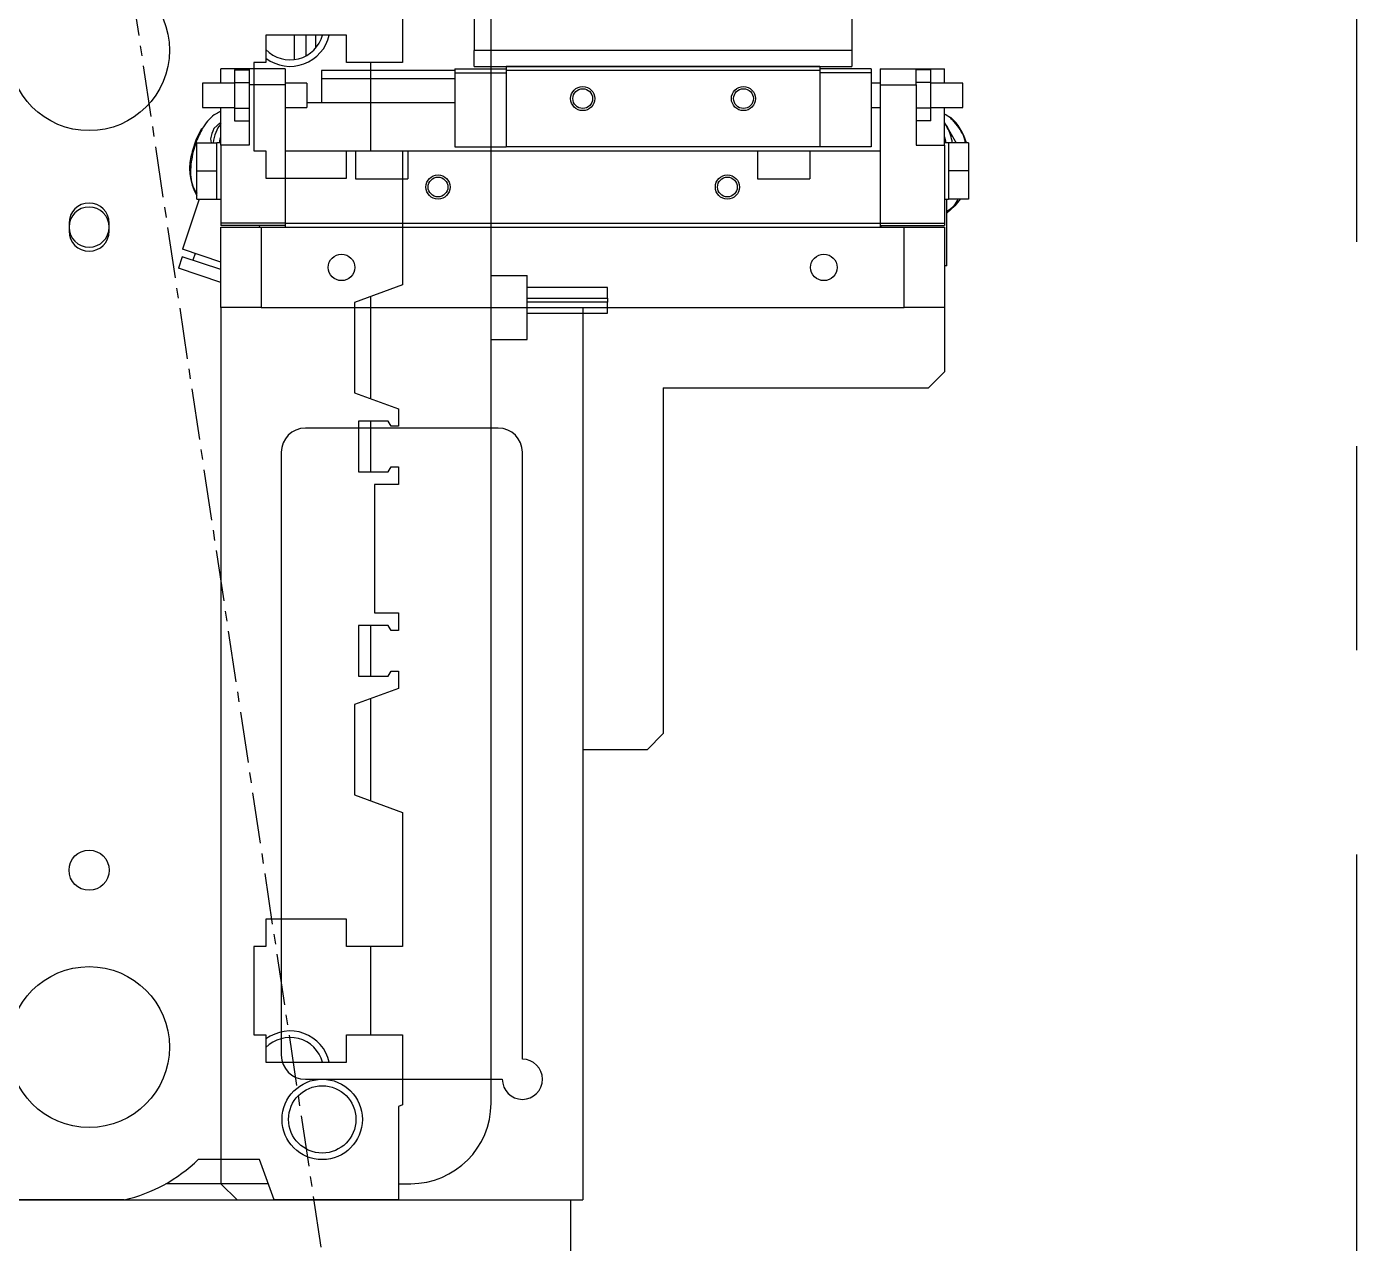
# Model space of a CAD drawing. Extents: x 500 to 100500, y -14500 to 21140.
# Drawn here: x 8303.8 to 8469.2, y -3309.1 to -3157.8 of the extents above; entities that cross this region are included whole.
import ezdxf

# ---------------------------------------------------------------- set-up
doc = ezdxf.new("R2010")
doc.units = 0
doc.linetypes.add('CENTER', pattern=[10.16, 6.35, -1.27, 1.27, -1.27])
doc.linetypes.add('SLD-Solid', pattern=[0])
doc.layers.get('0').update_dxf_attribs({"linetype": 'CONTINUOUS'})
doc.layers.add('Center', color=1, linetype='CENTER')
doc.layers.add('M06SMMF-001B', color=7, linetype='CONTINUOUS')
doc.layers.add('MODEL', color=7, linetype='SLD-Solid', lineweight=15)

# ---------------------------------------------------------------- blocks, each defined once
blk = doc.blocks.new('KCA$Cef715743')
at = {"layer": 'MODEL', "color": 1}
for p, q in [((1570, 313), (1450, 313)), ((1570, 288), (1570, 313))]:
    blk.add_line(p, q, dxfattribs=at)
blk = doc.blocks.new('LP R')
at = {"color": 2}
for p, q in [((16923.69, -93832.04), (17043.69, -93832.04)), ((17043.69, -93832.04), (17043.69, -93857.04))]:
    blk.add_line(p, q, dxfattribs=at)
blk = doc.blocks.new('SP R')
at = {"color": 3}
for p, q in [((18461.34, -97580.31), (18461.34, -97586.31)), ((18508.34, -97580.31), (18508.34, -97586.31)), ((18508.34, -97586.31), (18461.34, -97586.31)), ((18461.34, -97588.31), (18461.34, -97586.31)), ((18508.34, -97586.31), (18508.34, -97588.31)), ((18433.34, -97588.61), (18429.84, -97588.61)), ((18429.84, -97590.41), (18429.84, -97588.61)), ((18431.54, -97588.73), (18431.54, -97590.32)), ((18431.54, -97588.73), (18433.34, -97588.73)), ((18433.34, -97588.61), (18433.34, -97590.61)), ((18437.84, -97588.61), (18433.34, -97588.61)), ((18437.84, -97588.61), (18437.84, -97590.61)), ((18458.94, -97588.81), (18442.34, -97588.81)), ((18442.34, -97588.81), (18442.34, -97589.86)), ((18458.94, -97588.61), (18458.94, -97589.11)), ((18458.94, -97588.61), (18465.34, -97588.61)), ((18458.94, -97589.11), (18458.94, -97598.31)), ((18458.94, -97589.11), (18465.34, -97589.11)), ((18461.34, -97588.31), (18508.34, -97588.31)), ((18504.34, -97588.31), (18465.34, -97588.31)), ((18465.34, -97588.31), (18465.34, -97588.81)), ((18504.34, -97588.81), (18465.34, -97588.81)), ((18465.34, -97588.81), (18465.34, -97598.31)), ((18504.34, -97588.31), (18504.34, -97588.81)), ((18510.74, -97588.61), (18504.34, -97588.61)), ((18504.34, -97588.81), (18504.34, -97598.31)), ((18510.74, -97589.11), (18504.34, -97589.11)), ((18510.74, -97588.61), (18510.74, -97589.11)), ((18510.74, -97589.11), (18510.74, -97598.31)), ((18511.84, -97588.61), (18511.84, -97590.61)), ((18511.84, -97588.61), (18516.34, -97588.61)), ((18516.34, -97590.61), (18516.34, -97588.61)), ((18516.34, -97588.61), (18519.84, -97588.61)), ((18518.14, -97588.73), (18516.34, -97588.73)), ((18518.14, -97590.32), (18518.14, -97588.73)), ((18519.84, -97590.41), (18519.84, -97588.61)), ((18431.54, -97590.41), (18427.54, -97590.41)), ((18427.54, -97590.41), (18427.54, -97593.41)), ((18431.54, -97590.32), (18431.54, -97593.49)), ((18431.54, -97590.32), (18433.34, -97590.32)), ((18437.84, -97590.61), (18433.34, -97590.61)), ((18433.34, -97590.61), (18433.34, -97598.11)), ((18440.54, -97590.41), (18437.84, -97590.41)), ((18437.84, -97590.61), (18437.84, -97598.81)), ((18440.54, -97590.41), (18440.54, -97593.41)), ((18458.94, -97589.86), (18442.34, -97589.86)), ((18442.34, -97589.86), (18442.34, -97592.81)), ((18511.84, -97590.41), (18510.74, -97590.41)), ((18511.84, -97590.61), (18511.84, -97598.81)), ((18511.84, -97590.61), (18516.34, -97590.61)), ((18518.14, -97590.32), (18516.34, -97590.32)), ((18516.34, -97590.61), (18516.34, -97598.11)), ((18518.14, -97593.49), (18518.14, -97590.32)), ((18522.14, -97590.41), (18518.14, -97590.41)), ((18522.14, -97593.41), (18522.14, -97590.41)), ((18427.54, -97593.41), (18431.54, -97593.41)), ((18429.84, -97598.11), (18429.84, -97593.41)), ((18431.54, -97593.49), (18433.34, -97593.49)), ((18431.54, -97593.49), (18431.54, -97595.08)), ((18437.84, -97593.41), (18440.54, -97593.41)), ((18440.54, -97592.81), (18458.94, -97592.81)), ((18510.74, -97593.41), (18511.84, -97593.41)), ((18518.14, -97593.49), (18516.34, -97593.49)), ((18518.14, -97593.41), (18522.14, -97593.41)), ((18518.14, -97595.08), (18518.14, -97593.49)), ((18519.84, -97598.11), (18519.84, -97593.41)), ((18429.84, -97595.26), (18428.96, -97596.04)), ((18431.54, -97595.08), (18433.34, -97595.08)), ((18518.14, -97595.08), (18516.34, -97595.08)), ((18520.2, -97595.91), (18519.84, -97595.29)), ((18426.29, -97598.86), (18426.76, -97597.43)), ((18426.76, -97597.43), (18427.45, -97595.98)), ((18428.54, -97597.31), (18428.64, -97597.81)), ((18521.2, -97597.64), (18520.2, -97595.91)), ((18426.86, -97597.46), (18426.38, -97598.89)), ((18426.84, -97601.31), (18426.84, -97597.81)), ((18426.84, -97597.81), (18429.34, -97597.81)), ((18429.84, -97597.81), (18429.34, -97597.81)), ((18429.34, -97599.56), (18429.34, -97597.81)), ((18433.34, -97598.11), (18429.84, -97598.11)), ((18429.84, -97598.11), (18429.84, -97607.81)), ((18437.84, -97598.81), (18437.84, -97607.81)), ((18437.84, -97598.81), (18446.59, -97598.81)), ((18446.59, -97598.81), (18446.59, -97602.31)), ((18446.59, -97598.81), (18453.09, -97598.81)), ((18453.09, -97598.81), (18453.09, -97602.31)), ((18453.09, -97598.81), (18496.59, -97598.81)), ((18458.94, -97598.31), (18465.34, -97598.31)), ((18504.34, -97598.31), (18465.34, -97598.31)), ((18496.59, -97598.81), (18496.59, -97602.31)), ((18496.59, -97598.81), (18503.09, -97598.81)), ((18503.09, -97598.81), (18503.09, -97602.31)), ((18503.09, -97598.81), (18511.84, -97598.81)), ((18510.74, -97598.31), (18504.34, -97598.31)), ((18511.84, -97598.81), (18511.84, -97607.81)), ((18516.34, -97598.11), (18519.84, -97598.11)), ((18520.34, -97597.81), (18519.84, -97597.81)), ((18519.84, -97598.11), (18519.84, -97607.81)), ((18522.84, -97597.81), (18520.34, -97597.81)), ((18520.34, -97597.81), (18520.34, -97599.56)), ((18522.84, -97597.81), (18522.84, -97601.31)), ((18429.34, -97601.31), (18429.34, -97599.56)), ((18520.34, -97599.56), (18520.34, -97601.31)), ((18426.84, -97601.31), (18429.34, -97601.31)), ((18426.84, -97604.81), (18426.84, -97601.31)), ((18429.34, -97603.06), (18429.34, -97601.31)), ((18446.59, -97602.31), (18453.09, -97602.31)), ((18496.59, -97602.31), (18503.09, -97602.31)), ((18522.84, -97601.31), (18520.34, -97601.31)), ((18520.34, -97601.31), (18520.34, -97603.06)), ((18522.84, -97601.31), (18522.84, -97604.81)), ((18429.34, -97604.81), (18429.34, -97603.06)), ((18520.34, -97603.06), (18520.34, -97604.81)), ((18427.15, -97604.81), (18425.06, -97611.05)), ((18426.84, -97604.81), (18429.34, -97604.81)), ((18429.34, -97604.81), (18429.84, -97604.81)), ((18519.84, -97604.81), (18520.34, -97604.81)), ((18520.14, -97613.11), (18520.14, -97604.81)), ((18522.84, -97604.81), (18520.34, -97604.81)), ((18437.84, -97607.81), (18429.84, -97607.81)), ((18429.84, -97607.81), (18429.84, -97608.11)), ((18437.84, -97608.11), (18429.84, -97608.11)), ((18429.84, -97618.31), (18429.84, -97608.31)), ((18429.84, -97608.31), (18434.84, -97608.31)), ((18434.62, -97608.31), (18434.69, -97608.11)), ((18434.84, -97608.31), (18434.84, -97618.31)), ((18434.84, -97608.31), (18514.84, -97608.31)), ((18437.84, -97607.81), (18437.84, -97608.31)), ((18437.84, -97607.81), (18511.84, -97607.81)), ((18511.84, -97607.81), (18511.84, -97608.31)), ((18511.84, -97607.81), (18519.84, -97607.81)), ((18511.84, -97608.11), (18519.84, -97608.11)), ((18511.94, -97608.11), (18511.94, -97608.31)), ((18514.84, -97618.31), (18514.84, -97608.31)), ((18514.84, -97608.31), (18519.84, -97608.31)), ((18519.84, -97607.81), (18519.84, -97608.11)), ((18519.84, -97608.31), (18519.84, -97618.31)), ((18425.02, -97611.98), (18424.54, -97613.4)), ((18429.84, -97613.59), (18425.02, -97611.98)), ((18429.84, -97612.64), (18425.06, -97611.05)), ((18426.63, -97611.57), (18426.34, -97612.42)), ((18429.84, -97615.17), (18424.54, -97613.4)), ((18520.14, -97613.11), (18519.84, -97613.11)), ((18519.89, -97614.01), (18519.84, -97614.01)), ((18519.89, -97615.51), (18519.84, -97615.51)), ((18519.89, -97615.51), (18519.89, -97614.01)), ((18434.84, -97618.31), (18429.84, -97618.31)), ((18429.84, -97618.31), (18429.84, -97727.31)), ((18434.84, -97618.31), (18514.84, -97618.31)), ((18474.84, -97618.31), (18474.84, -97673.31)), ((18474.84, -97618.31), (18474.84, -97729.31)), ((18519.84, -97618.31), (18514.84, -97618.31)), ((18519.84, -97618.31), (18519.84, -97626.31)), ((18517.84, -97628.31), (18519.84, -97626.31)), ((18484.84, -97628.31), (18517.84, -97628.31)), ((18484.84, -97628.31), (18484.84, -97671.31)), ((18464.34, -97633.31), (18440.34, -97633.31)), ((18437.34, -97636.31), (18437.34, -97711.31)), ((18467.34, -97711.81), (18467.34, -97636.31)), ((18482.84, -97673.31), (18484.84, -97671.31)), ((18482.84, -97673.31), (18474.84, -97673.31)), ((18440.34, -97714.31), (18464.84, -97714.31)), ((18429.84, -97727.31), (18431.84, -97729.31)), ((18431.84, -97729.31), (18474.84, -97729.31))]:
    blk.add_line(p, q, dxfattribs=at)
at = {"color": 3, "flags": 128}
for points in [[(18519.84, -97595.37), (18519.85, -97595.38), (18520.2, -97595.91)], [(18429.67, -97597.81), (18429.76, -97597.33), (18429.84, -97597.06)], [(18519.84, -97597.06), (18519.94, -97597.42), (18520.01, -97597.81)], [(18521.2, -97597.64), (18521.22, -97597.8), (18521.22, -97597.81)], [(18521.78, -97604.81), (18521.13, -97605.67), (18520.14, -97606.58)]]:
    blk.add_lwpolyline(points, dxfattribs=at)
at = {"color": 3}
for centre, radius in [((18474.84, -97592.31), 1.5), ((18494.84, -97592.31), 1.5), ((18474.84, -97592.31), 1.23), ((18494.84, -97592.31), 1.23), ((18456.84, -97603.31), 1.5), ((18456.84, -97603.31), 1.23), ((18492.84, -97603.31), 1.5), ((18492.84, -97603.31), 1.23), ((18444.84, -97613.31), 1.65), ((18504.84, -97613.31), 1.65)]:
    blk.add_circle(centre, radius, dxfattribs=at)
for centre, radius, start, end in [((18433.64, -97598.31), 4.8, 142.3415, 174.0208), ((18516.04, -97599.66), 6.8, 15.7868, 47.9526), ((18433.64, -97598.31), 5.2, 154.1533, 168.9136), ((18516.04, -97598.31), 4.8, 5.9792, 30), ((18432.74, -97601.01), 6.8, 161.5335, 209.86), ((18440.34, -97636.31), 3, 90, 180), ((18464.34, -97636.31), 3, 0, 90), ((18440.34, -97711.31), 3, 180, 270), ((18467.34, -97714.31), 2.5, 180, 90)]:
    blk.add_arc(centre, radius, start, end, dxfattribs=at)
for points, knots in [([(18429.84, -97593.89), (18429.64, -97593.98), (18428.75, -97594.39), (18427.65, -97595.65), (18427.11, -97596.9), (18426.86, -97597.46)], [0, 0, 0, 0, 0.140221, 0.612057, 1, 1, 1, 1]), ([(18522.43, -97597.81), (18522.41, -97597.68), (18522.28, -97596.82), (18521.64, -97595.89), (18520.91, -97595.05), (18520.47, -97594.59), (18520.07, -97594.37), (18519.84, -97594.24)], [0, 0, 0, 0, 0.082457, 0.579734, 0.702394, 0.825053, 1, 1, 1, 1]), ([(18426.38, -97598.89), (18426.21, -97599.75), (18425.9, -97601.36), (18426.25, -97603.21), (18426.76, -97603.94), (18426.84, -97604.06)], [0, 0, 0, 0, 0.496781, 0.918524, 1, 1, 1, 1]), ([(18520.14, -97606.33), (18520.48, -97606.11), (18521.08, -97605.71), (18521.41, -97605.07), (18521.55, -97604.81)], [0, 0, 0, 0, 0.574863, 1, 1, 1, 1])]:
    blk.add_open_spline(points, degree=3, knots=knots, dxfattribs=at)
blk = doc.blocks.new('KJVision F 2')
at = {"color": 3}
blk.add_line((-5618.72, -76763.69, -96.77), (-5418.72, -78093.69, -96.77), dxfattribs=at)
at = {"layer": 'Center', "color": 3, "ltscale": 20}
blk.add_line((-5386.22, -76388.32, -96.77), (-5386.22, -78093.69, -96.77), dxfattribs=at)
blk = doc.blocks.new('KJauto change f')
at = {"color": 5}
for p, q in [((32028.25, -79518.88, 43.99), (32028.25, -79348.88, 43.99)), ((32017.25, -79380.67, 43.99), (32017.25, -79389.38, 43.99)), ((32010.25, -79385.98, 43.99), (32000.25, -79385.98, 43.99)), ((32000.25, -79385.98, 43.99), (32000.25, -79389.38, 43.99)), ((32003.75, -79385.98, 43.99), (32003.75, -79389.04, 43.99)), ((32005.24, -79388.56, 43.99), (32005.24, -79385.98, 43.99)), ((32006.41, -79385.98, 43.99), (32006.41, -79387.62, 43.99)), ((32010.25, -79389.38, 43.99), (32010.25, -79385.98, 43.99)), ((32000.25, -79389.38, 43.99), (31998.75, -79389.38, 43.99)), ((31998.75, -79389.38, 43.99), (31998.75, -79400.38, 43.99)), ((32017.25, -79389.38, 43.99), (32010.25, -79389.38, 43.99)), ((32013.25, -79389.38, 43.99), (32013.25, -79400.38, 43.99)), ((31998.75, -79400.38, 43.99), (32000.25, -79400.38, 43.99)), ((32000.25, -79400.38, 43.99), (32000.25, -79403.78, 43.99)), ((32010.25, -79403.78, 43.99), (32010.25, -79400.38, 43.99)), ((32010.25, -79400.38, 43.99), (32017.25, -79400.38, 43.99)), ((32017.25, -79400.38, 43.99), (32017.25, -79417.06, 43.99)), ((32000.25, -79403.78, 43.99), (32010.25, -79403.78, 43.99)), ((31975.75, -79409.38, 43.99), (31975.75, -79410.38, 43.99)), ((31980.75, -79410.38, 43.99), (31980.75, -79409.38, 43.99)), ((32017.25, -79417.06, 43.99), (32011.25, -79419.24, 43.99)), ((32028.25, -79415.88, 43.99), (32032.75, -79415.88, 43.99)), ((32032.75, -79423.88, 43.99), (32032.75, -79415.88, 43.99)), ((32013.25, -79418.52, 43.99), (32013.25, -79431.21, 43.99)), ((32042.75, -79417.38, 43.99), (32032.75, -79417.38, 43.99)), ((32032.75, -79418.73, 43.99), (32042.75, -79418.73, 43.99)), ((32042.75, -79418.73, 43.99), (32042.75, -79417.38, 43.99)), ((32042.75, -79418.73, 43.99), (32042.75, -79419.23, 43.99)), ((32011.25, -79419.24, 43.99), (32011.25, -79430.48, 43.99)), ((32042.75, -79419.23, 43.99), (32032.75, -79419.23, 43.99)), ((32042.75, -79420.58, 43.99), (32042.75, -79419.23, 43.99)), ((32032.75, -79420.58, 43.99), (32042.75, -79420.58, 43.99)), ((32028.25, -79423.88, 43.99), (32032.75, -79423.88, 43.99)), ((32011.25, -79430.48, 43.99), (32016.75, -79432.48, 43.99)), ((32016.75, -79432.48, 43.99), (32016.75, -79434.66, 43.99)), ((32015.45, -79434.03, 43.99), (32011.75, -79434.03, 43.99)), ((32011.75, -79434.03, 43.99), (32011.75, -79440.33, 43.99)), ((32013.25, -79434.03, 43.99), (32013.25, -79440.33, 43.99)), ((32015.81, -79434.66, 43.99), (32015.45, -79434.03, 43.99)), ((32016.75, -79434.66, 43.99), (32015.81, -79434.66, 43.99)), ((32011.75, -79440.33, 43.99), (32015.45, -79440.33, 43.99)), ((32015.45, -79440.33, 43.99), (32015.81, -79439.71, 43.99)), ((32015.81, -79439.71, 43.99), (32016.75, -79439.71, 43.99)), ((32016.75, -79439.71, 43.99), (32016.75, -79441.88, 43.99)), ((32013.75, -79441.88, 43.99), (32013.75, -79457.88, 43.99)), ((32016.75, -79441.88, 43.99), (32013.75, -79441.88, 43.99)), ((32013.75, -79457.88, 43.99), (32016.75, -79457.88, 43.99)), ((32016.75, -79457.88, 43.99), (32016.75, -79460.06, 43.99)), ((32015.45, -79459.43, 43.99), (32011.75, -79459.43, 43.99)), ((32011.75, -79459.43, 43.99), (32011.75, -79465.73, 43.99)), ((32013.25, -79459.43, 43.99), (32013.25, -79465.73, 43.99)), ((32015.81, -79460.06, 43.99), (32015.45, -79459.43, 43.99)), ((32016.75, -79460.06, 43.99), (32015.81, -79460.06, 43.99)), ((32015.45, -79465.73, 43.99), (32015.81, -79465.11, 43.99)), ((32015.81, -79465.11, 43.99), (32016.75, -79465.11, 43.99)), ((32016.75, -79465.11, 43.99), (32016.75, -79467.28, 43.99)), ((32011.75, -79465.73, 43.99), (32015.45, -79465.73, 43.99)), ((32016.75, -79467.28, 43.99), (32011.25, -79469.28, 43.99)), ((32011.25, -79469.28, 43.99), (32011.25, -79480.52, 43.99)), ((32013.25, -79468.56, 43.99), (32013.25, -79481.25, 43.99)), ((32011.25, -79480.52, 43.99), (32017.25, -79482.7, 43.99)), ((32017.25, -79482.7, 43.99), (32017.25, -79499.38, 43.99)), ((32000.25, -79495.98, 43.99), (32000.25, -79499.38, 43.99)), ((32010.25, -79495.98, 43.99), (32000.25, -79495.98, 43.99)), ((32010.25, -79499.38, 43.99), (32010.25, -79495.98, 43.99)), ((32000.25, -79499.38, 43.99), (31998.75, -79499.38, 43.99)), ((31998.75, -79499.38, 43.99), (31998.75, -79510.38, 43.99)), ((32017.25, -79499.38, 43.99), (32010.25, -79499.38, 43.99)), ((32013.25, -79499.38, 43.99), (32013.25, -79510.38, 43.99)), ((31998.75, -79510.38, 43.99), (32000.25, -79510.38, 43.99)), ((32000.25, -79510.38, 43.99), (32000.25, -79513.78, 43.99)), ((32010.25, -79510.38, 43.99), (32017.25, -79510.38, 43.99)), ((32010.25, -79513.78, 43.99), (32010.25, -79510.38, 43.99)), ((32017.25, -79510.38, 43.99), (32017.25, -79519.09, 43.99)), ((32000.25, -79513.78, 43.99), (32010.25, -79513.78, 43.99)), ((32017.25, -79519.09, 43.99), (32016.75, -79519.27, 43.99)), ((32016.75, -79519.27, 43.99), (32016.75, -79530.88, 43.99)), ((31999.43, -79525.88, 43.99), (31991.82, -79525.88, 43.99)), ((32001.25, -79530.88, 43.99), (31999.43, -79525.88, 43.99)), ((32000.52, -79528.88, 43.99), (31987.8, -79528.88, 43.99)), ((32016.75, -79528.88, 43.99), (32018.25, -79528.88, 43.99)), ((31982.63, -79530.88, 43.99), (31939.25, -79530.88, 43.99)), ((32016.75, -79530.88, 43.99), (32001.25, -79530.88, 43.99))]:
    blk.add_line(p, q, dxfattribs=at)
for centre, radius in [((31978.25, -79387.88, 43.99), 10), ((31978.25, -79489.88, 43.99), 2.5), ((31978.25, -79511.88, 43.99), 10), ((32007.25, -79520.88, 43.99), 5), ((32007.25, -79520.88, 43.99), 4.19)]:
    blk.add_circle(centre, radius, dxfattribs=at)
for centre, radius, start, end in [((32003.25, -79384.88, 43.99), 5, 233.1301, 347.291), ((32003.25, -79384.88, 43.99), 4.19, 224.2475, 344.7723), ((31978.25, -79409.38, 43.99), 2.5, 0, 180), ((31978.25, -79409.88, 43.99), 2.5, 0, 180), ((31978.25, -79409.88, 43.99), 2.5, 180, 0), ((31978.25, -79410.38, 43.99), 2.5, 180, 0), ((32003.25, -79514.88, 43.99), 5, 12.709, 126.8699), ((32003.25, -79514.88, 43.99), 4.19, 15.2277, 135.7525), ((32018.25, -79518.88, 43.99), 10, 270, 0), ((31978.25, -79511.88, 43.99), 19.5, 283.0028, 314.1146)]:
    blk.add_arc(centre, radius, start, end, dxfattribs=at)

msp = doc.modelspace()

# ---------------------------------------------------------------- block references
at = {"color": 0}
for name, p in [('SP R', (-10101.84, 94425.6, -75.82)), ('LP R', (-8672.2, 90528.33, -75.82))]:
    msp.add_blockref(name, p, dxfattribs=at)
msp.add_blockref('KJauto change f', (-23666.65, 76227.18, -119.8))
at = {"layer": 'Center'}
msp.add_blockref('KJVision F 2', (13855.47, 74143.58, 20.95), dxfattribs=at)
at = {"layer": 'M06SMMF-001B'}
msp.add_blockref('KCA$Cef715743', (6801.5, -3616.7, -75.82), dxfattribs=at)

doc.saveas('drawing.dxf')
